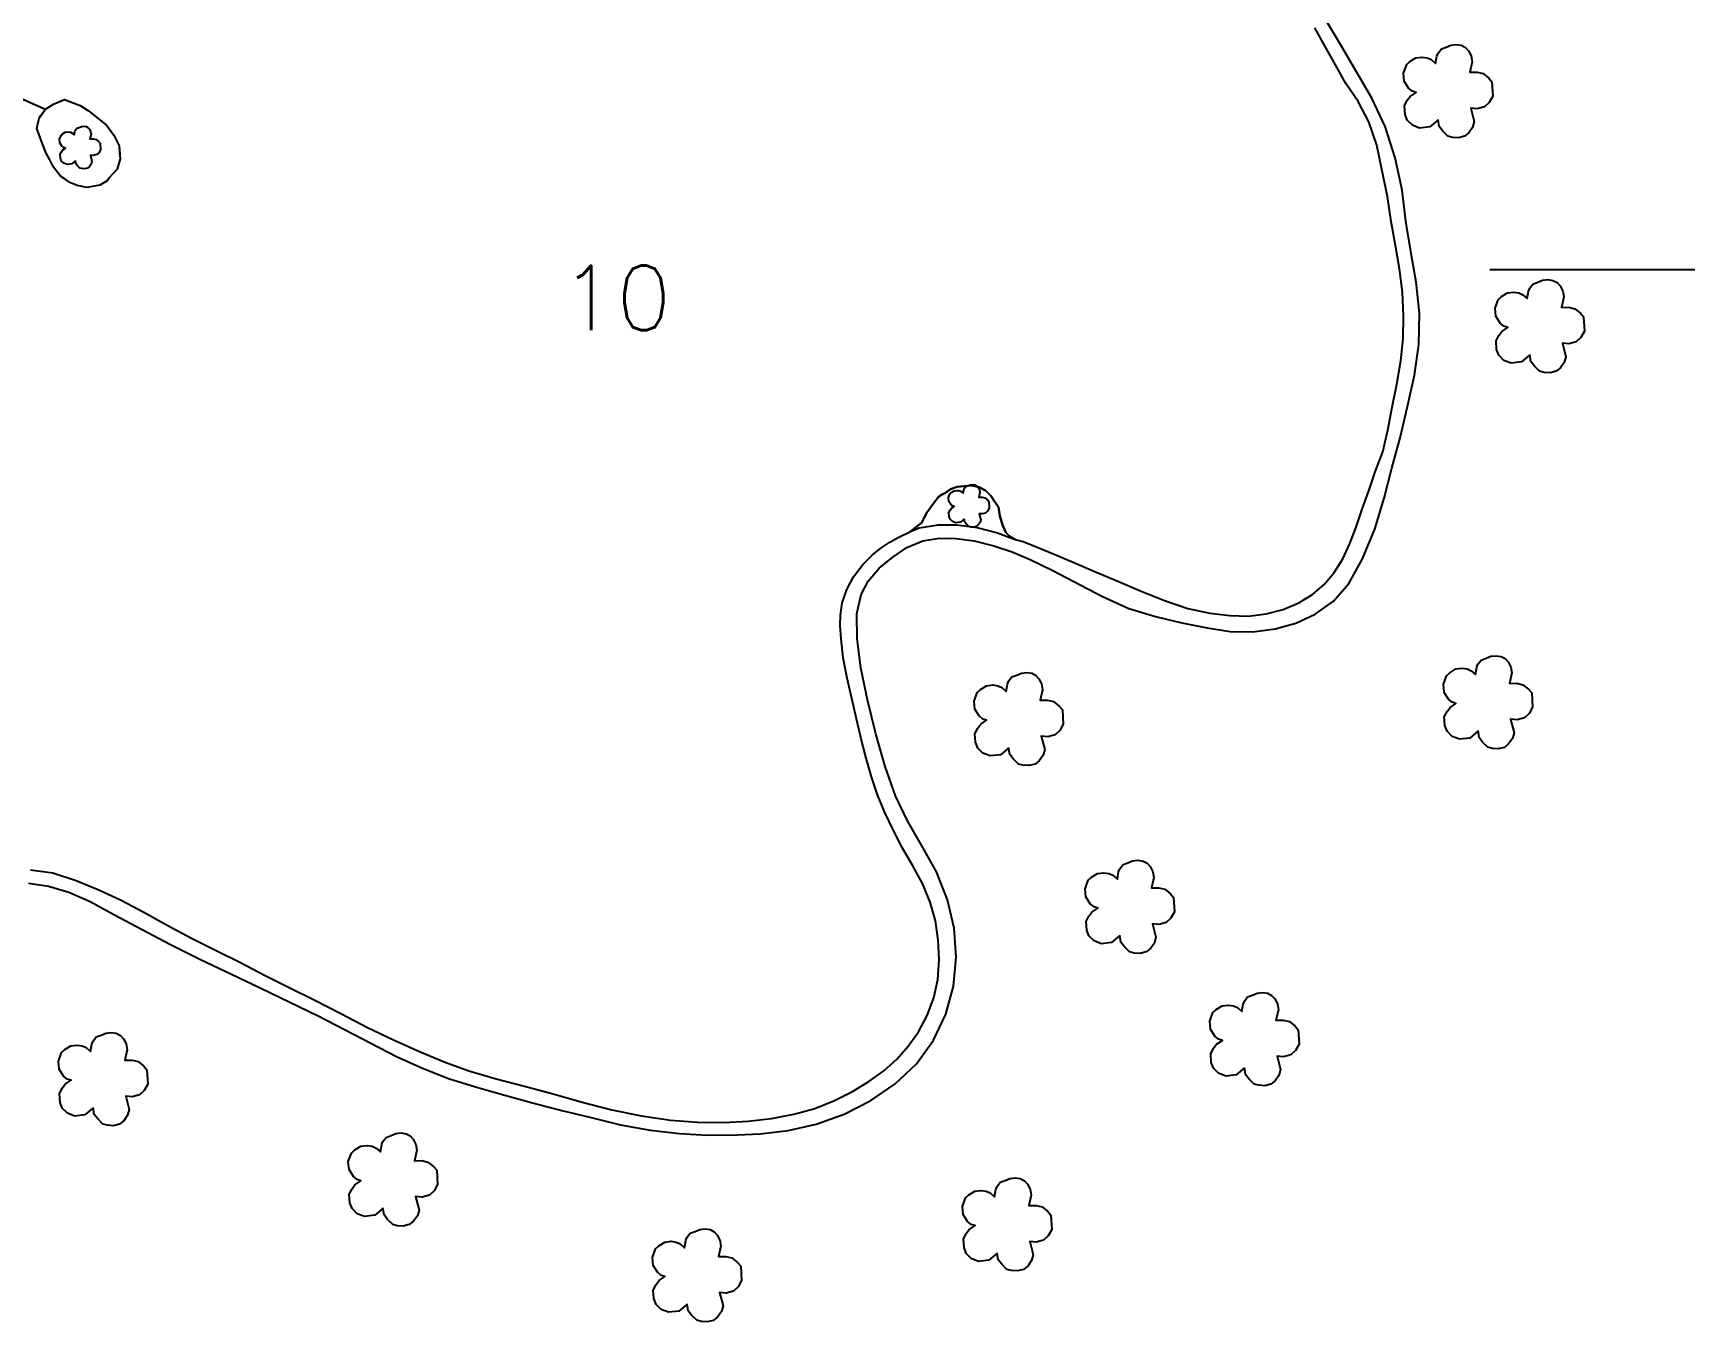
# Model space of a CAD drawing. Extents: x 727942 to 730042, y 7814028 to 7816998.
# Drawn here: x 728843.4 to 729175.4, y 7815388.4 to 7815647.5 of the extents above; entities that cross this region are included whole.
import ezdxf

# ---------------------------------------------------------------- set-up
doc = ezdxf.new("R2010")
doc.units = 0
doc.header["$MEASUREMENT"] = 0
doc.linetypes.add('CONTINUO', pattern=[0])
for name, color, linetype in [('01140001346', 1, 'Continuous'), ('01140001346010', 5, 'Continuous'), ('_SIMBOLO ARVORE', 118, 'Continuous'), ('ARVORES', 3, 'Continuous'), ('TEXTO_NUN_TAL', 7, 'Continuous')]:
    doc.layers.add(name, color=color, linetype=linetype)
doc.styles.add('Simplex', font='simplex.shx')

msp = doc.modelspace()

# ---------------------------------------------------------------- linework, layer by layer
at = {"color": 8}
msp.add_line((729136.22, 7815600), (729941.6, 7815600), dxfattribs=at)
at = {"color": 4}
msp.add_lwpolyline([(729019.78, 7815547.36), (729021.5, 7815548.05), (729025.32, 7815548.69), (729029.06, 7815548.66), (729033.07, 7815548.13), (729037.25, 7815547.07), (729040.79, 7815545.74)], dxfattribs=at)
at = {"layer": '01140001346'}
msp.add_lwpolyline([(728842.44, 7815476.63), (728846.5, 7815476.07), (728850.59, 7815474.82), (728854.88, 7815472.96), (728859.6, 7815470.34), (728871.01, 7815464.3), (728877.05, 7815461.3), (728883.13, 7815458.39), (728889.17, 7815455.54), (728900.66, 7815449.99), (728911.27, 7815444.46), (728916.45, 7815441.8), (728921.64, 7815439.45), (728926.9, 7815437.38), (728932.34, 7815435.71), (728937.95, 7815434.09), (728943.74, 7815432.52), (728949.65, 7815430.96), (728955.56, 7815429.53), (728961.46, 7815428.1), (728967.43, 7815426.99), (728973.31, 7815426.33), (728978.86, 7815426), (728985, 7815426.03), (728989.56, 7815426.25), (728995.16, 7815426.9), (729000.82, 7815428.17), (729006.43, 7815430.19), (729011.78, 7815432.98), (729016.66, 7815436.33), (729020.93, 7815440.32), (729024.38, 7815445.1), (729026.85, 7815450.29), (729028.41, 7815455.94), (729028.95, 7815461.79), (729028.52, 7815467.61), (729027.22, 7815473.29), (729024.96, 7815478.9), (729021.95, 7815484.27), (729019.15, 7815489.17), (729016.75, 7815494.22), (729014.66, 7815500.12), (729012.76, 7815506.66), (729011.09, 7815513.49), (729009.79, 7815519.96), (729009, 7815525.78), (729008.97, 7815530.8), (729009.85, 7815534.68), (729011.23, 7815537.36), (729013.47, 7815539.96), (729016.2, 7815542.21), (729019.03, 7815544.14), (729022.23, 7815545.43), (729025.53, 7815545.98), (729028.87, 7815545.96), (729032.56, 7815545.47), (729036.48, 7815544.48), (729040.19, 7815543.22), (729043.96, 7815541.63), (729048.22, 7815539.54), (729058.32, 7815534.3), (729063.61, 7815531.89), (729069, 7815530.27), (729074.29, 7815528.97), (729079.38, 7815527.98), (729084, 7815527.24), (729088.57, 7815527.16), (729093.03, 7815527.75), (729097.2, 7815528.93), (729101.12, 7815530.71), (729104.77, 7815533.34), (729107.87, 7815536.87), (729110.64, 7815541.84), (729113.08, 7815547.82), (729114.96, 7815554.02), (729116.54, 7815560.08), (729118.17, 7815566.17), (729119.69, 7815572.44), (729121.04, 7815578.74), (729121.96, 7815584.96), (729122.1, 7815591.22), (729121.43, 7815597.49), (729120.33, 7815603.61), (729119.34, 7815609.71), (729118.57, 7815615.93), (729117.2, 7815622.45), (729115.2, 7815628.73), (729112.49, 7815634.42), (729106.38, 7815644.87), (729100.54, 7815654.7)], dxfattribs=at)
at = {"layer": '01140001346010'}
for points in [[(728842.83, 7815479.33), (728847.38, 7815478.7), (728852.07, 7815477.21), (728856.63, 7815475.32), (728861.07, 7815473.21), (728865.67, 7815470.8), (728870.35, 7815468.19), (728875.2, 7815465.59), (728880.16, 7815463.14), (728885.06, 7815460.69), (728889.89, 7815458.16), (728894.83, 7815455.69), (728899.99, 7815453.11), (728905.27, 7815450.43), (728910.57, 7815447.66), (728915.85, 7815445.14), (728921.05, 7815442.83), (728925.99, 7815440.71), (728930.95, 7815438.9), (728936.44, 7815437.31), (728942.14, 7815435.84), (728947.94, 7815434.28), (728953.76, 7815432.64), (728959.69, 7815431.11), (728965.68, 7815429.86), (728971.48, 7815429), (728976.96, 7815428.61), (728982.2, 7815428.55), (728987.14, 7815428.79), (728991.82, 7815429.36), (728996.31, 7815430.2), (729000.55, 7815431.38), (729004.5, 7815432.93), (729008.11, 7815434.77), (729011.4, 7815436.75), (729014.38, 7815438.92), (729017.01, 7815441.3), (729019.31, 7815443.86), (729021.33, 7815446.78), (729023.11, 7815450.03), (729024.44, 7815453.57), (729025.25, 7815457.31), (729025.49, 7815461.24), (729025.32, 7815465.16), (729024.8, 7815469.05), (729023.68, 7815472.81), (729022.17, 7815476.57), (729020.24, 7815480.13), (729018.16, 7815483.68), (729016.31, 7815487.24), (729014.6, 7815490.88), (729013.14, 7815494.38), (729011.91, 7815497.99), (729010.84, 7815501.78), (729009.84, 7815505.69), (729008.9, 7815509.69), (729007.96, 7815513.77), (729007.02, 7815517.88), (729006.21, 7815521.97), (729005.8, 7815525.74), (729005.62, 7815528.42), (729005.71, 7815530.51), (729006.01, 7815533.02), (729006.94, 7815535.66), (729008.31, 7815538.24), (729010.14, 7815540.67), (729012.04, 7815542.59), (729013.82, 7815544.02), (729015.63, 7815545.21), (729017.28, 7815546.12), (729019.78, 7815547.36), (729021.04, 7815548.35), (729022.05, 7815549.16), (729022.52, 7815550.08), (729023.06, 7815551.14), (729023.86, 7815552.25), (729025.35, 7815554.35), (729026.78, 7815555.13), (729027.82, 7815555.88), (729029.14, 7815556.33), (729031.93, 7815556.57), (729031.93, 7815556.57), (729033.53, 7815556.25), (729034.82, 7815555.59), (729035.87, 7815554.5), (729037.45, 7815552.25), (729037.73, 7815550.47), (729038.27, 7815548.71), (729038.95, 7815547.12), (729039.67, 7815546.42), (729040.79, 7815545.74), (729042.42, 7815545.32), (729045.23, 7815544.2), (729048.65, 7815542.75), (729052.61, 7815541.09), (729056.92, 7815539.25), (729061.46, 7815537.33), (729066.11, 7815535.35), (729070.83, 7815533.46), (729075.52, 7815531.86), (729079.92, 7815530.95), (729083.92, 7815530.45), (729087.68, 7815530.34), (729091.25, 7815530.76), (729094.65, 7815531.66), (729097.79, 7815532.97), (729100.54, 7815534.65), (729102.88, 7815536.66), (729104.9, 7815539.07), (729106.63, 7815541.85), (729108.05, 7815544.9), (729109.31, 7815548.24), (729110.55, 7815551.81), (729111.87, 7815555.5), (729113.18, 7815559.31), (729114.67, 7815563.34), (729115.69, 7815567.72), (729116.58, 7815572.35), (729117.52, 7815576.97), (729118.3, 7815581.64), (729118.79, 7815586.1), (729118.87, 7815590.64), (729118.64, 7815595.43), (729118.02, 7815600.17), (729117.27, 7815604.83), (729116.39, 7815609.65), (729115.63, 7815614.69), (729114.45, 7815620.47), (729113.49, 7815625.01), (729111.87, 7815629.7), (729109.71, 7815633.77), (729107.24, 7815637.41), (729105.16, 7815641.15), (729103.1, 7815644.85), (729101.06, 7815648.58)], [(728821.95, 7815642.85), (728845.87, 7815632.21), (728847.46, 7815633.24), (728849.71, 7815634.18), (728852.87, 7815632.99), (728854.53, 7815631.88), (728858.13, 7815629.03), (728859.63, 7815627.03), (728860.7, 7815624.83), (728860.86, 7815622.23), (728860.26, 7815620.18), (728858.63, 7815618.33), (728858.26, 7815617.8), (728856.83, 7815616.98), (728856.03, 7815616.84), (728854.17, 7815616.48), (728852.22, 7815616.89), (728850.91, 7815617.45), (728848.88, 7815618.77), (728847.49, 7815620.6), (728846.73, 7815622.03), (728845.97, 7815623.49), (728845.34, 7815625.08), (728844.15, 7815628.37), (728844.6, 7815630.45), (728845.82, 7815632.17), (728821.91, 7815642.82)]]:
    msp.add_lwpolyline(points, dxfattribs=at)
at = {"layer": '_SIMBOLO ARVORE', "linetype": 'CONTINUO'}
for points in [[(729125.77, 7815630.02, 0), (729124.15, 7815628.66, 0), (729122.1, 7815628.43, 0), (729120.63, 7815629, 0), (729119.59, 7815630.02, 0), (729119.16, 7815631.19, 0), (729119.05, 7815632.91, 0), (729119.61, 7815634.01, 0), (729120.2, 7815634.81, 0), (729121.38, 7815635.61, 0), (729120.63, 7815635.85, 0), (729119.89, 7815636.47, 0), (729119.01, 7815637.84, 0), (729118.86, 7815639.48, 0), (729119.49, 7815641.19, 0), (729120.15, 7815641.8, 0), (729121.35, 7815642.54, 0), (729122.62, 7815642.71, 0), (729123.64, 7815642.56, 0), (729124.44, 7815642.19, 0), (729125.31, 7815641.41, 0), (729125.58, 7815642.91, 0), (729125.8, 7815643.5, 0), (729126.46, 7815644.33, 0), (729127.43, 7815644.69, 0), (729128.39, 7815645.12, 0), (729129.46, 7815645.21, 0), (729130.47, 7815645.07, 0), (729131.3, 7815644.63, 0), (729131.91, 7815643.97, 0), (729132.44, 7815642.92, 0), (729132.65, 7815641.74, 0), (729132.17, 7815639.64, 0), (729133.64, 7815639.66, 0), (729134.85, 7815639.37, 0), (729136, 7815638.47, 0), (729136.63, 7815637.74, 0), (729136.8, 7815634.85, 0), (729136.1, 7815633.56, 0), (729135.16, 7815632.7, 0), (729133.68, 7815632.3, 0), (729132.38, 7815632.42, 0), (729133.07, 7815629.72, 0), (729132.75, 7815628.57, 0), (729131.97, 7815627.48, 0), (729131.12, 7815626.79, 0), (729129.9, 7815626.49, 0), (729128.69, 7815626.57, 0), (729127.78, 7815626.82, 0), (729126.74, 7815627.84, 0), (729126.04, 7815628.77, 0), (729125.82, 7815630.16, 0)], [(728851.88, 7815621.86, 0), (728851.14, 7815621.24, 0), (728850.2, 7815621.13, 0), (728849.53, 7815621.39, 0), (728849.05, 7815621.86, 0), (728848.86, 7815622.39, 0), (728848.8, 7815623.18, 0), (728849.06, 7815623.68, 0), (728849.33, 7815624.05, 0), (728849.87, 7815624.42, 0), (728849.53, 7815624.53, 0), (728849.19, 7815624.81, 0), (728848.79, 7815625.44, 0), (728848.72, 7815626.19, 0), (728849, 7815626.97, 0), (728849.31, 7815627.25, 0), (728849.86, 7815627.59, 0), (728850.44, 7815627.66, 0), (728850.9, 7815627.6, 0), (728851.27, 7815627.43, 0), (728851.67, 7815627.07, 0), (728851.79, 7815627.75, 0), (728851.89, 7815628.03, 0), (728852.19, 7815628.41, 0), (728852.64, 7815628.57, 0), (728853.08, 7815628.76, 0), (728853.57, 7815628.81, 0), (728854.03, 7815628.74, 0), (728854.41, 7815628.54, 0), (728854.69, 7815628.24, 0), (728854.93, 7815627.76, 0), (728855.03, 7815627.22, 0), (728854.8, 7815626.26, 0), (728855.48, 7815626.27, 0), (728856.03, 7815626.14, 0), (728856.56, 7815625.72, 0), (728856.85, 7815625.39, 0), (728856.93, 7815624.07, 0), (728856.6, 7815623.48, 0), (728856.17, 7815623.09, 0), (728855.49, 7815622.9, 0), (728854.9, 7815622.96, 0), (728855.22, 7815621.72, 0), (728855.07, 7815621.2, 0), (728854.72, 7815620.7, 0), (728854.32, 7815620.38, 0), (728853.77, 7815620.25, 0), (728853.21, 7815620.28, 0), (728852.8, 7815620.4, 0), (728852.32, 7815620.86, 0), (728852, 7815621.29, 0), (728851.9, 7815621.92, 0)], [(729144.19, 7815582.77, 0), (729142.57, 7815581.41, 0), (729140.51, 7815581.17, 0), (729139.05, 7815581.74, 0), (729138.01, 7815582.76, 0), (729137.58, 7815583.93, 0), (729137.46, 7815585.66, 0), (729138.02, 7815586.75, 0), (729138.62, 7815587.56, 0), (729139.8, 7815588.36, 0), (729139.05, 7815588.6, 0), (729138.3, 7815589.21, 0), (729137.43, 7815590.59, 0), (729137.27, 7815592.23, 0), (729137.9, 7815593.93, 0), (729138.56, 7815594.55, 0), (729139.77, 7815595.28, 0), (729141.04, 7815595.45, 0), (729142.05, 7815595.31, 0), (729142.85, 7815594.94, 0), (729143.73, 7815594.15, 0), (729143.99, 7815595.65, 0), (729144.22, 7815596.25, 0), (729144.87, 7815597.08, 0), (729145.85, 7815597.44, 0), (729146.8, 7815597.86, 0), (729147.88, 7815597.96, 0), (729148.89, 7815597.82, 0), (729149.71, 7815597.38, 0), (729150.33, 7815596.72, 0), (729150.86, 7815595.66, 0), (729151.07, 7815594.49, 0), (729150.58, 7815592.39, 0), (729152.05, 7815592.41, 0), (729153.27, 7815592.12, 0), (729154.41, 7815591.21, 0), (729155.05, 7815590.49, 0), (729155.22, 7815587.6, 0), (729154.51, 7815586.31, 0), (729153.57, 7815585.45, 0), (729152.09, 7815585.05, 0), (729150.79, 7815585.17, 0), (729151.49, 7815582.47, 0), (729151.17, 7815581.32, 0), (729150.39, 7815580.22, 0), (729149.53, 7815579.54, 0), (729148.31, 7815579.24, 0), (729147.1, 7815579.31, 0), (729146.2, 7815579.57, 0), (729145.16, 7815580.59, 0), (729144.45, 7815581.51, 0), (729144.24, 7815582.91, 0)], [(729030.53, 7815549.81, 0), (729029.79, 7815549.19, 0), (729028.85, 7815549.08, 0), (729028.18, 7815549.34, 0), (729027.71, 7815549.81, 0), (729027.51, 7815550.35, 0), (729027.46, 7815551.14, 0), (729027.71, 7815551.63, 0), (729027.98, 7815552, 0), (729028.53, 7815552.37, 0), (729028.18, 7815552.48, 0), (729027.84, 7815552.76, 0), (729027.44, 7815553.39, 0), (729027.37, 7815554.14, 0), (729027.66, 7815554.92, 0), (729027.96, 7815555.2, 0), (729028.51, 7815555.54, 0), (729029.09, 7815555.61, 0), (729029.56, 7815555.55, 0), (729029.92, 7815555.38, 0), (729030.33, 7815555.02, 0), (729030.45, 7815555.71, 0), (729030.55, 7815555.98, 0), (729030.85, 7815556.36, 0), (729031.29, 7815556.52, 0), (729031.73, 7815556.72, 0), (729032.22, 7815556.76, 0), (729032.68, 7815556.7, 0), (729033.06, 7815556.5, 0), (729033.34, 7815556.19, 0), (729033.59, 7815555.71, 0), (729033.68, 7815555.17, 0), (729033.46, 7815554.21, 0), (729034.13, 7815554.22, 0), (729034.69, 7815554.09, 0), (729035.21, 7815553.67, 0), (729035.5, 7815553.34, 0), (729035.58, 7815552.02, 0), (729035.26, 7815551.43, 0), (729034.83, 7815551.04, 0), (729034.15, 7815550.86, 0), (729033.56, 7815550.91, 0), (729033.87, 7815549.68, 0), (729033.73, 7815549.15, 0), (729033.37, 7815548.65, 0), (729032.98, 7815548.34, 0), (729032.42, 7815548.2, 0), (729031.87, 7815548.23, 0), (729031.45, 7815548.35, 0), (729030.98, 7815548.82, 0), (729030.65, 7815549.24, 0), (729030.56, 7815549.88, 0)], [(729133.78, 7815507.18, 0), (729132.16, 7815505.82, 0), (729130.11, 7815505.59, 0), (729128.64, 7815506.16, 0), (729127.6, 7815507.18, 0), (729127.17, 7815508.35, 0), (729127.06, 7815510.07, 0), (729127.62, 7815511.16, 0), (729128.21, 7815511.97, 0), (729129.39, 7815512.77, 0), (729128.64, 7815513.01, 0), (729127.9, 7815513.63, 0), (729127.02, 7815515, 0), (729126.87, 7815516.64, 0), (729127.5, 7815518.35, 0), (729128.16, 7815518.96, 0), (729129.36, 7815519.7, 0), (729130.63, 7815519.87, 0), (729131.65, 7815519.72, 0), (729132.45, 7815519.35, 0), (729133.32, 7815518.57, 0), (729133.59, 7815520.06, 0), (729133.81, 7815520.66, 0), (729134.47, 7815521.49, 0), (729135.44, 7815521.85, 0), (729136.4, 7815522.27, 0), (729137.47, 7815522.37, 0), (729138.48, 7815522.23, 0), (729139.31, 7815521.79, 0), (729139.92, 7815521.13, 0), (729140.45, 7815520.07, 0), (729140.66, 7815518.9, 0), (729140.18, 7815516.8, 0), (729141.65, 7815516.82, 0), (729142.86, 7815516.53, 0), (729144.01, 7815515.62, 0), (729144.64, 7815514.9, 0), (729144.81, 7815512.01, 0), (729144.11, 7815510.72, 0), (729143.17, 7815509.86, 0), (729141.69, 7815509.46, 0), (729140.39, 7815509.58, 0), (729141.08, 7815506.88, 0), (729140.76, 7815505.73, 0), (729139.98, 7815504.63, 0), (729139.13, 7815503.95, 0), (729137.91, 7815503.65, 0), (729136.7, 7815503.73, 0), (729135.79, 7815503.98, 0), (729134.75, 7815505, 0), (729134.04, 7815505.92, 0), (729133.83, 7815507.32, 0)], [(729039.43, 7815503.8, 0), (729037.82, 7815502.44, 0), (729035.76, 7815502.21, 0), (729034.3, 7815502.78, 0), (729033.26, 7815503.8, 0), (729032.83, 7815504.97, 0), (729032.71, 7815506.69, 0), (729033.27, 7815507.78, 0), (729033.86, 7815508.59, 0), (729035.05, 7815509.39, 0), (729034.29, 7815509.63, 0), (729033.55, 7815510.25, 0), (729032.68, 7815511.62, 0), (729032.52, 7815513.26, 0), (729033.15, 7815514.97, 0), (729033.81, 7815515.58, 0), (729035.02, 7815516.32, 0), (729036.29, 7815516.49, 0), (729037.3, 7815516.34, 0), (729038.1, 7815515.97, 0), (729038.98, 7815515.19, 0), (729039.24, 7815516.68, 0), (729039.47, 7815517.28, 0), (729040.12, 7815518.11, 0), (729041.1, 7815518.47, 0), (729042.05, 7815518.89, 0), (729043.13, 7815518.99, 0), (729044.14, 7815518.85, 0), (729044.96, 7815518.41, 0), (729045.57, 7815517.75, 0), (729046.11, 7815516.69, 0), (729046.32, 7815515.52, 0), (729045.83, 7815513.42, 0), (729047.3, 7815513.44, 0), (729048.52, 7815513.15, 0), (729049.66, 7815512.24, 0), (729050.3, 7815511.52, 0), (729050.47, 7815508.63, 0), (729049.76, 7815507.34, 0), (729048.82, 7815506.48, 0), (729047.34, 7815506.08, 0), (729046.04, 7815506.2, 0), (729046.74, 7815503.5, 0), (729046.42, 7815502.35, 0), (729045.64, 7815501.26, 0), (729044.78, 7815500.57, 0), (729043.56, 7815500.27, 0), (729042.35, 7815500.35, 0), (729041.45, 7815500.6, 0), (729040.41, 7815501.62, 0), (729039.7, 7815502.54, 0), (729039.48, 7815503.94, 0)], [(729061.78, 7815466.06, 0), (729060.17, 7815464.7, 0), (729058.11, 7815464.46, 0), (729056.65, 7815465.03, 0), (729055.61, 7815466.05, 0), (729055.18, 7815467.22, 0), (729055.06, 7815468.95, 0), (729055.62, 7815470.04, 0), (729056.21, 7815470.85, 0), (729057.4, 7815471.65, 0), (729056.64, 7815471.89, 0), (729055.9, 7815472.5, 0), (729055.03, 7815473.88, 0), (729054.87, 7815475.52, 0), (729055.5, 7815477.22, 0), (729056.16, 7815477.84, 0), (729057.37, 7815478.57, 0), (729058.64, 7815478.74, 0), (729059.65, 7815478.6, 0), (729060.45, 7815478.23, 0), (729061.33, 7815477.44, 0), (729061.59, 7815478.94, 0), (729061.82, 7815479.54, 0), (729062.47, 7815480.37, 0), (729063.45, 7815480.73, 0), (729064.4, 7815481.15, 0), (729065.47, 7815481.25, 0), (729066.49, 7815481.1, 0), (729067.31, 7815480.67, 0), (729067.92, 7815480.01, 0), (729068.46, 7815478.95, 0), (729068.67, 7815477.77, 0), (729068.18, 7815475.68, 0), (729069.65, 7815475.7, 0), (729070.87, 7815475.41, 0), (729072.01, 7815474.5, 0), (729072.65, 7815473.78, 0), (729072.82, 7815470.89, 0), (729072.11, 7815469.6, 0), (729071.17, 7815468.74, 0), (729069.69, 7815468.34, 0), (729068.39, 7815468.45, 0), (729069.09, 7815465.76, 0), (729068.77, 7815464.61, 0), (729067.99, 7815463.51, 0), (729067.13, 7815462.83, 0), (729065.91, 7815462.53, 0), (729064.7, 7815462.6, 0), (729063.8, 7815462.86, 0), (729062.76, 7815463.88, 0), (729062.05, 7815464.8, 0), (729061.83, 7815466.2, 0)], [(729086.83, 7815439.46, 0), (729085.21, 7815438.1, 0), (729083.15, 7815437.87, 0), (729081.69, 7815438.44, 0), (729080.65, 7815439.46, 0), (729080.22, 7815440.63, 0), (729080.11, 7815442.35, 0), (729080.67, 7815443.45, 0), (729081.26, 7815444.25, 0), (729082.44, 7815445.05, 0), (729081.69, 7815445.29, 0), (729080.94, 7815445.91, 0), (729080.07, 7815447.28, 0), (729079.91, 7815448.92, 0), (729080.54, 7815450.63, 0), (729081.21, 7815451.24, 0), (729082.41, 7815451.98, 0), (729083.68, 7815452.15, 0), (729084.69, 7815452, 0), (729085.49, 7815451.63, 0), (729086.37, 7815450.85, 0), (729086.64, 7815452.35, 0), (729086.86, 7815452.94, 0), (729087.52, 7815453.77, 0), (729088.49, 7815454.13, 0), (729089.44, 7815454.56, 0), (729090.52, 7815454.65, 0), (729091.53, 7815454.51, 0), (729092.35, 7815454.07, 0), (729092.97, 7815453.41, 0), (729093.5, 7815452.36, 0), (729093.71, 7815451.18, 0), (729093.22, 7815449.08, 0), (729094.69, 7815449.11, 0), (729095.91, 7815448.81, 0), (729097.05, 7815447.91, 0), (729097.69, 7815447.18, 0), (729097.86, 7815444.29, 0), (729097.15, 7815443, 0), (729096.21, 7815442.14, 0), (729094.73, 7815441.74, 0), (729093.44, 7815441.86, 0), (729094.13, 7815439.16, 0), (729093.81, 7815438.01, 0), (729093.03, 7815436.92, 0), (729092.17, 7815436.23, 0), (729090.95, 7815435.93, 0), (729089.75, 7815436.01, 0), (729088.84, 7815436.26, 0), (729087.8, 7815437.28, 0), (729087.09, 7815438.21, 0), (729086.88, 7815439.6, 0)], [(728855.4, 7815431.43, 0), (728853.79, 7815430.07, 0), (728851.73, 7815429.83, 0), (728850.27, 7815430.4, 0), (728849.23, 7815431.42, 0), (728848.8, 7815432.59, 0), (728848.68, 7815434.32, 0), (728849.24, 7815435.41, 0), (728849.83, 7815436.22, 0), (728851.02, 7815437.02, 0), (728850.26, 7815437.26, 0), (728849.52, 7815437.87, 0), (728848.65, 7815439.25, 0), (728848.49, 7815440.89, 0), (728849.12, 7815442.59, 0), (728849.78, 7815443.2, 0), (728850.99, 7815443.94, 0), (728852.26, 7815444.11, 0), (728853.27, 7815443.97, 0), (728854.07, 7815443.6, 0), (728854.95, 7815442.81, 0), (728855.21, 7815444.31, 0), (728855.44, 7815444.91, 0), (728856.09, 7815445.74, 0), (728857.07, 7815446.1, 0), (728858.02, 7815446.52, 0), (728859.09, 7815446.62, 0), (728860.11, 7815446.47, 0), (728860.93, 7815446.04, 0), (728861.54, 7815445.38, 0), (728862.08, 7815444.32, 0), (728862.29, 7815443.14, 0), (728861.8, 7815441.05, 0), (728863.27, 7815441.07, 0), (728864.48, 7815440.78, 0), (728865.63, 7815439.87, 0), (728866.27, 7815439.14, 0), (728866.44, 7815436.26, 0), (728865.73, 7815434.97, 0), (728864.79, 7815434.1, 0), (728863.31, 7815433.71, 0), (728862.01, 7815433.82, 0), (728862.7, 7815431.13, 0), (728862.39, 7815429.98, 0), (728861.61, 7815428.88, 0), (728860.75, 7815428.2, 0), (728859.53, 7815427.9, 0), (728858.32, 7815427.97, 0), (728857.41, 7815428.23, 0), (728856.38, 7815429.25, 0), (728855.67, 7815430.17, 0), (728855.45, 7815431.57, 0)], [(728913.66, 7815411.24, 0), (728912.05, 7815409.88, 0), (728909.99, 7815409.64, 0), (728908.53, 7815410.21, 0), (728907.49, 7815411.23, 0), (728907.06, 7815412.4, 0), (728906.94, 7815414.13, 0), (728907.5, 7815415.22, 0), (728908.09, 7815416.03, 0), (728909.28, 7815416.83, 0), (728908.52, 7815417.07, 0), (728907.78, 7815417.68, 0), (728906.91, 7815419.06, 0), (728906.75, 7815420.7, 0), (728907.38, 7815422.4, 0), (728908.04, 7815423.01, 0), (728909.25, 7815423.75, 0), (728910.52, 7815423.92, 0), (728911.53, 7815423.78, 0), (728912.33, 7815423.41, 0), (728913.21, 7815422.62, 0), (728913.47, 7815424.12, 0), (728913.7, 7815424.72, 0), (728914.35, 7815425.55, 0), (728915.33, 7815425.91, 0), (728916.28, 7815426.33, 0), (728917.35, 7815426.43, 0), (728918.37, 7815426.28, 0), (728919.19, 7815425.85, 0), (728919.8, 7815425.19, 0), (728920.34, 7815424.13, 0), (728920.55, 7815422.95, 0), (728920.06, 7815420.86, 0), (728921.53, 7815420.88, 0), (728922.74, 7815420.59, 0), (728923.89, 7815419.68, 0), (728924.53, 7815418.95, 0), (728924.7, 7815416.07, 0), (728923.99, 7815414.77, 0), (728923.05, 7815413.91, 0), (728921.57, 7815413.52, 0), (728920.27, 7815413.63, 0), (728920.96, 7815410.94, 0), (728920.65, 7815409.79, 0), (728919.87, 7815408.69, 0), (728919.01, 7815408.01, 0), (728917.79, 7815407.71, 0), (728916.58, 7815407.78, 0), (728915.67, 7815408.04, 0), (728914.64, 7815409.06, 0), (728913.93, 7815409.98, 0), (728913.71, 7815411.38, 0)], [(729037.12, 7815402.22, 0), (729035.5, 7815400.86, 0), (729033.45, 7815400.62, 0), (729031.98, 7815401.19, 0), (729030.94, 7815402.21, 0), (729030.52, 7815403.38, 0), (729030.4, 7815405.11, 0), (729030.96, 7815406.2, 0), (729031.55, 7815407.01, 0), (729032.73, 7815407.81, 0), (729031.98, 7815408.05, 0), (729031.24, 7815408.66, 0), (729030.36, 7815410.04, 0), (729030.21, 7815411.68, 0), (729030.84, 7815413.38, 0), (729031.5, 7815414, 0), (729032.71, 7815414.73, 0), (729033.97, 7815414.9, 0), (729034.99, 7815414.76, 0), (729035.79, 7815414.39, 0), (729036.67, 7815413.6, 0), (729036.93, 7815415.1, 0), (729037.15, 7815415.7, 0), (729037.81, 7815416.53, 0), (729038.79, 7815416.89, 0), (729039.74, 7815417.31, 0), (729040.81, 7815417.41, 0), (729041.82, 7815417.27, 0), (729042.65, 7815416.83, 0), (729043.26, 7815416.17, 0), (729043.8, 7815415.11, 0), (729044.01, 7815413.93, 0), (729043.52, 7815411.84, 0), (729044.99, 7815411.86, 0), (729046.2, 7815411.57, 0), (729047.35, 7815410.66, 0), (729047.98, 7815409.94, 0), (729048.16, 7815407.05, 0), (729047.45, 7815405.76, 0), (729046.51, 7815404.9, 0), (729045.03, 7815404.5, 0), (729043.73, 7815404.61, 0), (729044.42, 7815401.92, 0), (729044.1, 7815400.77, 0), (729043.33, 7815399.67, 0), (729042.47, 7815398.99, 0), (729041.25, 7815398.69, 0), (729040.04, 7815398.76, 0), (729039.13, 7815399.02, 0), (729038.09, 7815400.04, 0), (729037.39, 7815400.96, 0), (729037.17, 7815402.36, 0)], [(728974.78, 7815391.97, 0), (728973.16, 7815390.61, 0), (728971.1, 7815390.38, 0), (728969.64, 7815390.95, 0), (728968.6, 7815391.97, 0), (728968.17, 7815393.14, 0), (728968.05, 7815394.86, 0), (728968.62, 7815395.95, 0), (728969.21, 7815396.76, 0), (728970.39, 7815397.56, 0), (728969.64, 7815397.8, 0), (728968.89, 7815398.42, 0), (728968.02, 7815399.79, 0), (728967.86, 7815401.43, 0), (728968.49, 7815403.14, 0), (728969.16, 7815403.75, 0), (728970.36, 7815404.49, 0), (728971.63, 7815404.66, 0), (728972.64, 7815404.51, 0), (728973.44, 7815404.14, 0), (728974.32, 7815403.36, 0), (728974.59, 7815404.85, 0), (728974.81, 7815405.45, 0), (728975.47, 7815406.28, 0), (728976.44, 7815406.64, 0), (728977.39, 7815407.06, 0), (728978.47, 7815407.16, 0), (728979.48, 7815407.02, 0), (728980.3, 7815406.58, 0), (728980.92, 7815405.92, 0), (728981.45, 7815404.86, 0), (728981.66, 7815403.69, 0), (728981.17, 7815401.59, 0), (728982.64, 7815401.61, 0), (728983.86, 7815401.32, 0), (728985, 7815400.41, 0), (728985.64, 7815399.69, 0), (728985.81, 7815396.8, 0), (728985.1, 7815395.51, 0), (728984.16, 7815394.65, 0), (728982.68, 7815394.25, 0), (728981.39, 7815394.37, 0), (728982.08, 7815391.67, 0), (728981.76, 7815390.52, 0), (728980.98, 7815389.42, 0), (728980.12, 7815388.74, 0), (728978.9, 7815388.44, 0), (728977.7, 7815388.51, 0), (728976.79, 7815388.77, 0), (728975.75, 7815389.79, 0), (728975.04, 7815390.71, 0), (728974.83, 7815392.11, 0)]]:
    msp.add_polyline3d(points, dxfattribs=at)
at = {"layer": 'ARVORES'}
for points in [[(728858.13, 7815629.03), (728858.13, 7815629.03), (728859.09, 7815627.75), (728859.63, 7815627.03), (728860.37, 7815625.51), (728860.7, 7815624.83), (728860.78, 7815623.4), (728860.86, 7815622.23), (728860.53, 7815621.1), (728860.26, 7815620.18), (728858.63, 7815618.33), (728858.26, 7815617.8), (728856.83, 7815616.98), (728856.03, 7815616.84), (728854.17, 7815616.48), (728853.56, 7815616.61), (728852.22, 7815616.89), (728850.91, 7815617.45), (728849.82, 7815618.16), (728848.88, 7815618.77), (728847.49, 7815620.6), (728846.73, 7815622.03), (728845.97, 7815623.49), (728845.34, 7815625.08), (728844.15, 7815628.37), (728844.28, 7815628.97), (728844.6, 7815630.45), (728844.9, 7815630.88), (728845.82, 7815632.17), (728847.46, 7815633.24), (728849, 7815633.88), (728849.71, 7815634.18), (728850.34, 7815633.94), (728852.87, 7815632.99), (728853.33, 7815632.68), (728854.53, 7815631.88), (728858.13, 7815629.03)], [(729037.73, 7815550.47), (729037.45, 7815552.25), (729036.73, 7815553.28), (729036.22, 7815554.01), (729035.87, 7815554.5), (729035.22, 7815555.18), (729034.82, 7815555.59), (729033.53, 7815556.25), (729033.53, 7815556.25), (729031.93, 7815556.57), (729031.93, 7815556.57), (729029.14, 7815556.33), (729027.82, 7815555.88), (729026.78, 7815555.13), (729025.71, 7815554.55), (729024.76, 7815553.52), (729023.86, 7815552.25), (729023.06, 7815551.14), (729022.52, 7815550.08), (729022.05, 7815549.16), (729021.04, 7815548.35), (729019.78, 7815547.36), (729021.5, 7815548.05), (729025.32, 7815548.69), (729029.06, 7815548.66), (729033.07, 7815548.13), (729037.25, 7815547.07), (729040.79, 7815545.74), (729039.67, 7815546.42), (729038.95, 7815547.12), (729038.95, 7815547.12), (729038.27, 7815548.71)]]:
    msp.add_lwpolyline(points, close=True, dxfattribs=at)

# ---------------------------------------------------------------- texts
at = {"layer": 'TEXTO_NUN_TAL', "linetype": 'Continuous', "style": 'Simplex'}
msp.add_text('10', height=13, dxfattribs=at).set_placement((728949.43, 7815587.78, -639.64))

doc.saveas('drawing.dxf')
